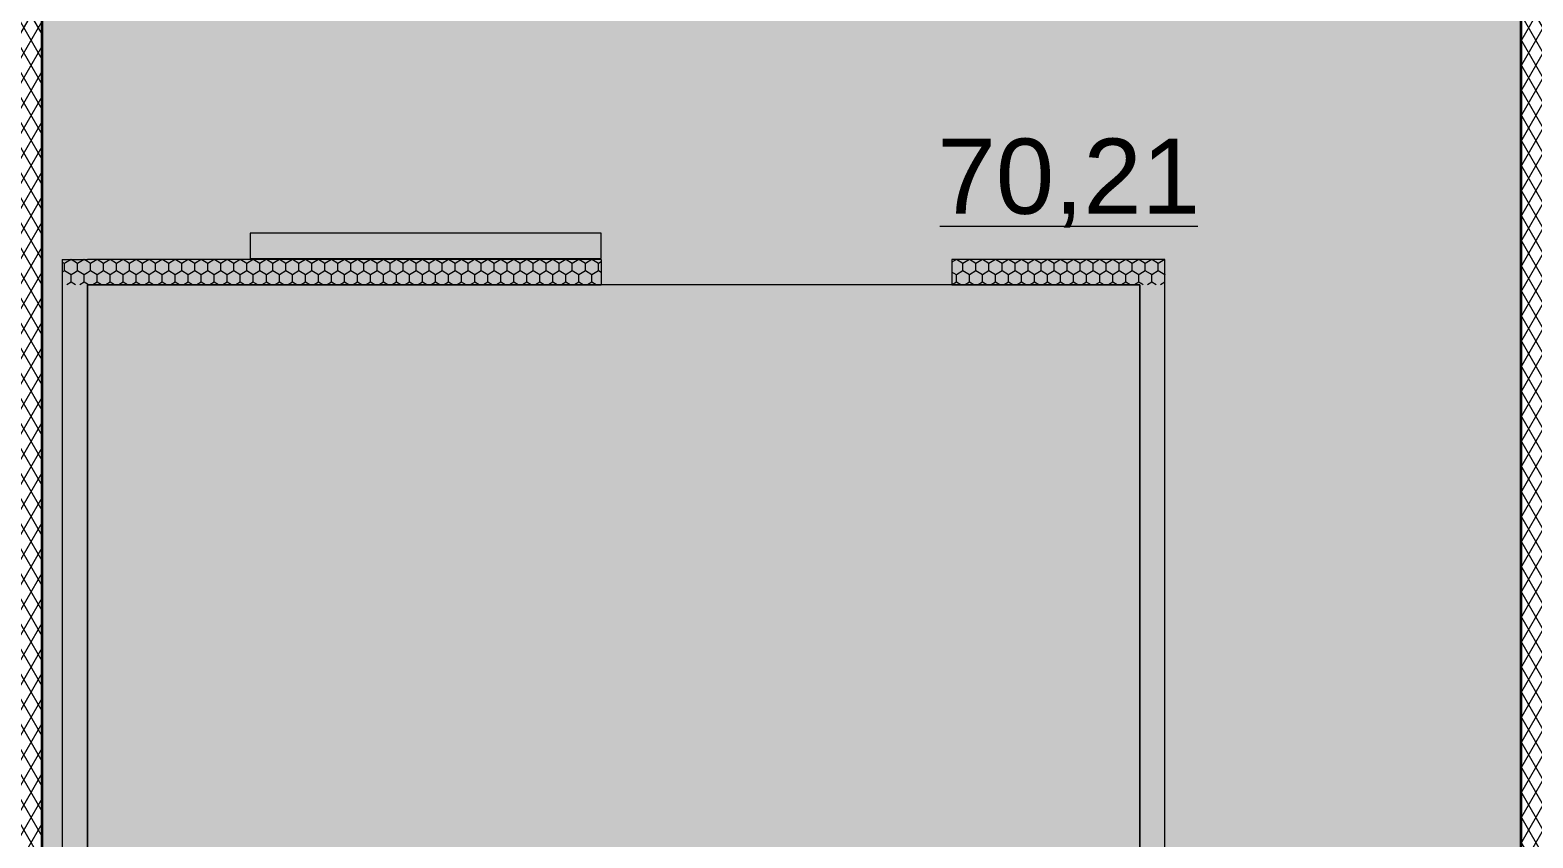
# Model space of a CAD drawing. Header units: millimetres. Extents: x -10605 to 104127, y -15987 to 52426.
# Drawn here: x 34001 to 39999, y 34818 to 38041 of the extents above; entities that cross this region are included whole.
import ezdxf
from ezdxf.enums import TextEntityAlignment as Align

# ---------------------------------------------------------------- set-up
doc = ezdxf.new("R2010")
doc.units = ezdxf.units.MM
doc.header["$MEASUREMENT"] = 0
doc.linetypes.add('Штриховая', pattern=[300, 200, -100])
for name, color, linetype in [('Двери Archicad', 7, 'Continuous'), ('Зоны', 7, 'Continuous'), ('Зоны морозильные камеры', 7, 'Continuous'), ('Морозильные камеры', 7, 'Continuous'), ('Стены', 7, 'Continuous')]:
    doc.layers.add(name, color=color, linetype=linetype)
for name, color, linetype, lineweight in [('Двери Archicad_Ном._пера__3', 7, 'Continuous', 0), ('Зоны морозильные камеры_Ном._пера__100', 7, 'Continuous', 9), ('Зоны_Ном._пера__91', 255, 'Continuous', 0), ('Паспорта Зон Archicad_Ном._пера__100', 7, 'Continuous', 9), ('Стены _Ном._пера__97', 7, 'Continuous', 35)]:
    doc.layers.add(name, color=color, linetype=linetype, lineweight=lineweight)
for name, color, linetype, lineweight, true_color in [('Двери Archicad_Ном._пера__6', 7, 'Continuous', 13, 0xc23fa3ff), ('Зоны морозильные камеры_Ном._пера__6', 7, 'Continuous', 13, 0xc23fa3ff), ('Морозильные камеры_Ном._пера__6', 7, 'Continuous', 13, 0xc23fa3ff)]:
    doc.layers.add(name, color=color, linetype=linetype, lineweight=lineweight, true_color=true_color)
doc.styles.add('РЎР“Р•РќР•Р\xa0РР\xa0_РЎРўРР›Р¬_1', font='arial.ttf')
pattern_1 = [(90, (0, 0), (-51.961524, 0), [30, -60]), (90, (-25.98, 45), (-51.961524, 0), [30, -60]), (150, (-1e-14, 30), (25.98076, 45), [30, -60]), (150, (-51.96, 30), (25.98076, 45), [30, -60]), (210, (0, 0), (-25.98076, 45), [30, -60]), (210, (-51.96, -2e-14), (-25.98076, 45), [30, -60])]
pattern_2 = [(60, (0, 0), (-43.30127, 25), []), (120, (0, 0), (43.30127, 25), [])]

# ---------------------------------------------------------------- blocks, each defined once
blk = doc.blocks.new('Разгрузочный тамбур_13_27', base_point=(38375.2, 38769.6))
at = {"layer": 'Зоны', "linetype": 'Continuous', "lineweight": 0, "true_color": 0x3f3f3f}
blk.add_hatch(color=250, dxfattribs=at).paths.add_polyline_path([(34050, 28225), (34129.9, 28225), (38530, 28225), (39950, 28225), (39950, 40125), (34050, 40125)])
at = {"layer": 'Паспорта Зон Archicad_Ном._пера__100', "color": 7, "linetype": 'Continuous', "lineweight": 9}
blk.add_line((37631.6, 37258.3), (38661.2, 37258.3), dxfattribs=at)
at = {"layer": 'Паспорта Зон Archicad_Ном._пера__100', "color": 7, "lineweight": 9, "style": 'РЎР“Р•РќР•Р\xa0РР\xa0_РЎРўРР›Р¬_1'}
for tag, p in [('ROOM_NUMBER', (37563.3, 38611.7)), ('ROOM_AREA', (38146.4, 37457.8))]:
    blk.add_attdef(tag, text='', height=300, dxfattribs=at).set_placement(p, align=Align.MIDDLE_CENTER)
blk = doc.blocks.new('Морозильная камера №3_№3_81', base_point=(36258.1, 33075))
at = {"layer": 'Зоны морозильные камеры_Ном._пера__6', "linetype": 'Continuous', "lineweight": 0, "true_color": 0x0f283f}
for points in [[(36229.9, 37025), (37729.9, 37025), (37729.9, 37125), (36229.9, 37125)], [(38430, 37025), (34229.9, 37025), (34229.9, 28325), (38430, 28325)]]:
    blk.add_hatch(color=158, dxfattribs=at).paths.add_polyline_path(points)
at = {"layer": 'Зоны морозильные камеры_Ном._пера__100', "color": 7, "linetype": 'Штриховая', "lineweight": 9, "flags": 128}
blk.add_lwpolyline([(38430, 37025), (34229.9, 37025), (34229.9, 28325), (38430, 28325)], close=True, dxfattribs=at)
at = {"layer": 'Паспорта Зон Archicad_Ном._пера__100', "color": 7, "lineweight": 9, "style": 'РЎР“Р•РќР•Р\xa0РР\xa0_РЎРўРР›Р¬_1'}
for tag, p in [('DUMMY_112', (37313.9, 33250.8)), ('ROOM_NUMBER', (36074.5, 32705.4)), ('ROOM_AREA', (37876.5, 28697.6))]:
    blk.add_attdef(tag, text='', height=300, dxfattribs=at).set_placement(p, align=Align.MIDDLE_CENTER)
blk = doc.blocks.new('Стена_104', base_point=(38530, 37125))
at = {"layer": 'Морозильные камеры', "linetype": 'Continuous', "lineweight": 0, "true_color": 0x000000}
h = blk.add_hatch(dxfattribs=at)
h.set_pattern_fill('Styrofoam_SM_Insulation__3_', color=18, style=0, pattern_type=2)
h.set_pattern_definition(pattern_1)
h.paths.add_polyline_path([(38430, 37125), (38430, 37025), (38530, 37125)])
h = blk.add_hatch(dxfattribs=at)
h.set_pattern_fill('Styrofoam_SM_Insulation__3_', color=18, style=0, pattern_type=2)
h.set_pattern_definition(pattern_1)
h.paths.add_polyline_path([(38430, 37025), (38530, 37025), (38530, 37125)])
h = blk.add_hatch(dxfattribs=at)
h.set_pattern_fill('Styrofoam_SM_Insulation__3_', color=18, style=0, pattern_type=2)
h.set_pattern_definition(pattern_1)
h.paths.add_polyline_path([(38430, 37025), (38430, 28235), (38530, 28235), (38530, 37025)])
at = {"layer": 'Морозильные камеры_Ном._пера__6', "color": 161, "linetype": 'Continuous', "lineweight": 13, "true_color": 0x3fa3ff, "flags": 128}
for points in [[(38530, 37125), (38430, 37125)], [(38530, 28235), (38530, 37125)], [(38430, 37025), (38430, 28235)]]:
    blk.add_lwpolyline(points, dxfattribs=at)
blk = doc.blocks.new('Стена_105', base_point=(34129.9, 28225))
at = {"layer": 'Морозильные камеры', "linetype": 'Continuous', "lineweight": 0, "true_color": 0x000000}
h = blk.add_hatch(dxfattribs=at)
h.set_pattern_fill('Styrofoam_SM_Insulation__3_', color=18, style=0, pattern_type=2)
h.set_pattern_definition(pattern_1)
h.paths.add_polyline_path([(34129.9, 37125), (34229.9, 37025), (34229.9, 37125)])
h = blk.add_hatch(dxfattribs=at)
h.set_pattern_fill('Styrofoam_SM_Insulation__3_', color=18, style=0, pattern_type=2)
h.set_pattern_definition(pattern_1)
h.paths.add_polyline_path([(34129.9, 37025), (34229.9, 37025), (34129.9, 37125)])
h = blk.add_hatch(dxfattribs=at)
h.set_pattern_fill('Styrofoam_SM_Insulation__3_', color=18, style=0, pattern_type=2)
h.set_pattern_definition(pattern_1)
h.paths.add_polyline_path([(34129.9, 37025), (34129.9, 28235), (34229.9, 28235), (34229.9, 37025)])
at = {"layer": 'Морозильные камеры_Ном._пера__6', "color": 161, "linetype": 'Continuous', "lineweight": 13, "true_color": 0x3fa3ff, "flags": 128}
for points in [[(34129.9, 37125), (34229.9, 37125)], [(34129.9, 37125), (34129.9, 28235)], [(34229.9, 28235), (34229.9, 37025)]]:
    blk.add_lwpolyline(points, dxfattribs=at)
blk = doc.blocks.new('Наружная Раздвижная Дверь 27')
at = {"layer": 'Двери Archicad_Ном._пера__3', "color": 7, "linetype": 'Continuous', "lineweight": 0}
for p, q in [((700, 105), (2100, 105)), ((700, 5), (700, 105)), ((2100, 105), (2100, 5)), ((2100, 5), (700, 5))]:
    blk.add_line(p, q, dxfattribs=at)
at = {"layer": 'Двери Archicad_Ном._пера__6', "color": 161, "linetype": 'Continuous', "lineweight": 13, "true_color": 0x3fa3ff}
for p, q in [((-700, 0), (-700, -100)), ((700, 0), (700, -100))]:
    blk.add_line(p, q, dxfattribs=at)
blk = doc.blocks.new('Стена_270', base_point=(34129.9, 37125))
at = {"layer": 'Морозильные камеры', "linetype": 'Continuous', "lineweight": 0, "true_color": 0x000000}
h = blk.add_hatch(dxfattribs=at)
h.set_pattern_fill('Styrofoam_SM_Insulation__3_', color=18, style=0, pattern_type=2)
h.set_pattern_definition(pattern_1)
h.paths.add_polyline_path([(34229.9, 37125), (34229.9, 37025), (36279.9, 37025), (36279.9, 37125)])
h = blk.add_hatch(dxfattribs=at)
h.set_pattern_fill('Styrofoam_SM_Insulation__3_', color=18, style=0, pattern_type=2)
h.set_pattern_definition(pattern_1)
h.paths.add_polyline_path([(38430, 37125), (37679.9, 37125), (37679.9, 37025), (38430, 37025)])
at = {"layer": 'Морозильные камеры_Ном._пера__6', "color": 161, "linetype": 'Continuous', "lineweight": 13, "true_color": 0x3fa3ff}
for p, q in [((36279.9, 37125), (36279.9, 37025)), ((37679.9, 37125), (37679.9, 37025))]:
    blk.add_line(p, q, dxfattribs=at)
at = {"layer": 'Морозильные камеры_Ном._пера__6', "color": 161, "linetype": 'Continuous', "lineweight": 13, "true_color": 0x3fa3ff, "flags": 128}
for points in [[(36279.9, 37125), (34229.9, 37125)], [(38430, 37125), (37679.9, 37125)], [(34229.9, 37025), (36279.9, 37025)], [(37679.9, 37025), (38430, 37025)]]:
    blk.add_lwpolyline(points, dxfattribs=at)
at = {"layer": 'Двери Archicad', "color": 7, "linetype": 'Continuous', "lineweight": 50, "xscale": -1, "zscale": 1000}
blk.add_blockref('Наружная Раздвижная Дверь 27', (36979.9, 37125), dxfattribs=at)
blk = doc.blocks.new('Стена_364', base_point=(40000, 34125))
at = {"layer": 'Стены', "linetype": 'Continuous', "lineweight": 0, "true_color": 0x000000}
h = blk.add_hatch(dxfattribs=at)
h.set_pattern_fill('Batt_Insulation__3_', color=18, style=0, pattern_type=2)
h.set_pattern_definition(pattern_2)
h.paths.add_polyline_path([(40050, 34125), (40050, 39875), (39950, 39875), (39950, 34125)])
at = {"layer": 'Стены _Ном._пера__97', "color": 7, "linetype": 'Continuous', "lineweight": 35, "flags": 128}
for points in [[(40050, 39875), (39950, 39875)], [(39950, 39875), (39950, 34125)], [(40050, 34125), (40050, 39875)], [(39950, 34125), (40050, 34125)]]:
    blk.add_lwpolyline(points, dxfattribs=at)
blk = doc.blocks.new('Стена_365', base_point=(34000, 34125))
at = {"layer": 'Стены', "linetype": 'Continuous', "lineweight": 0, "true_color": 0x000000}
h = blk.add_hatch(dxfattribs=at)
h.set_pattern_fill('Batt_Insulation__3_', color=18, style=0, pattern_type=2)
h.set_pattern_definition(pattern_2)
h.paths.add_polyline_path([(34050, 34125), (34050, 39875), (33950, 39875), (33950, 34125)])
at = {"layer": 'Стены _Ном._пера__97', "color": 7, "linetype": 'Continuous', "lineweight": 35, "flags": 128}
for points in [[(34050, 39875), (33950, 39875)], [(33950, 39875), (33950, 34125)], [(34050, 34125), (34050, 39875)], [(33950, 34125), (34050, 34125)]]:
    blk.add_lwpolyline(points, dxfattribs=at)

msp = doc.modelspace()

# ---------------------------------------------------------------- linework, layer by layer
at = {"layer": 'Зоны морозильные камеры_Ном._пера__6', "color": 161, "linetype": 'Continuous', "lineweight": 13, "true_color": 0x3fa3ff, "flags": 128}
msp.add_lwpolyline([(38430, 37025.00012), (34229.94333, 37025.00012), (34229.94333, 28325.00012), (38430, 28325.00012)], close=True, dxfattribs=at)
at = {"layer": 'Зоны_Ном._пера__91', "color": 255, "linetype": 'Continuous', "lineweight": 0, "flags": 128}
msp.add_lwpolyline([(34050.0002, 28225.00005), (34129.94335, 28225.00005), (38529.99998, 28225.00005), (39950.00019, 28225.00005), (39950.00019, 40125.00012), (34050.0002, 40125.00012)], close=True, dxfattribs=at)

# ---------------------------------------------------------------- block references
at = {"layer": 'Зоны', "color": 7, "linetype": 'Continuous', "lineweight": 9}
ref = msp.add_blockref('Разгрузочный тамбур_13_27', (38375.15297, 38769.61505), dxfattribs=at)
ref.add_attrib('ROOM_AREA', '70,21', dxfattribs={"layer": 'Паспорта Зон Archicad_Ном._пера__100', "color": 7, "lineweight": 9, "height": 300, "style": 'РЎР“Р•РќР•Р\xa0РР\xa0_РЎРўРР›Р¬_1'}).set_placement((38146.41939, 37457.75342), align=Align.MIDDLE_CENTER)
at = {"layer": 'Зоны морозильные камеры', "color": 7, "linetype": 'Continuous', "lineweight": 9}
msp.add_blockref('Морозильная камера №3_№3_81', (36258.14475, 33075.01501), dxfattribs=at)
at = {"layer": 'Морозильные камеры', "color": 161, "lineweight": 13, "true_color": 0x3fa3ff}
for name, p in [('Стена_270', (34129.94333, 37125.00012)), ('Стена_105', (34129.94333, 28225.00005)), ('Стена_104', (38530, 37125.00012))]:
    msp.add_blockref(name, p, dxfattribs=at)
at = {"layer": 'Стены', "color": 7, "lineweight": 35}
for name, p in [('Стена_365', (34000.00006, 34124.99222)), ('Стена_364', (40000.00006, 34124.99222))]:
    msp.add_blockref(name, p, dxfattribs=at)

doc.saveas('drawing.dxf')
